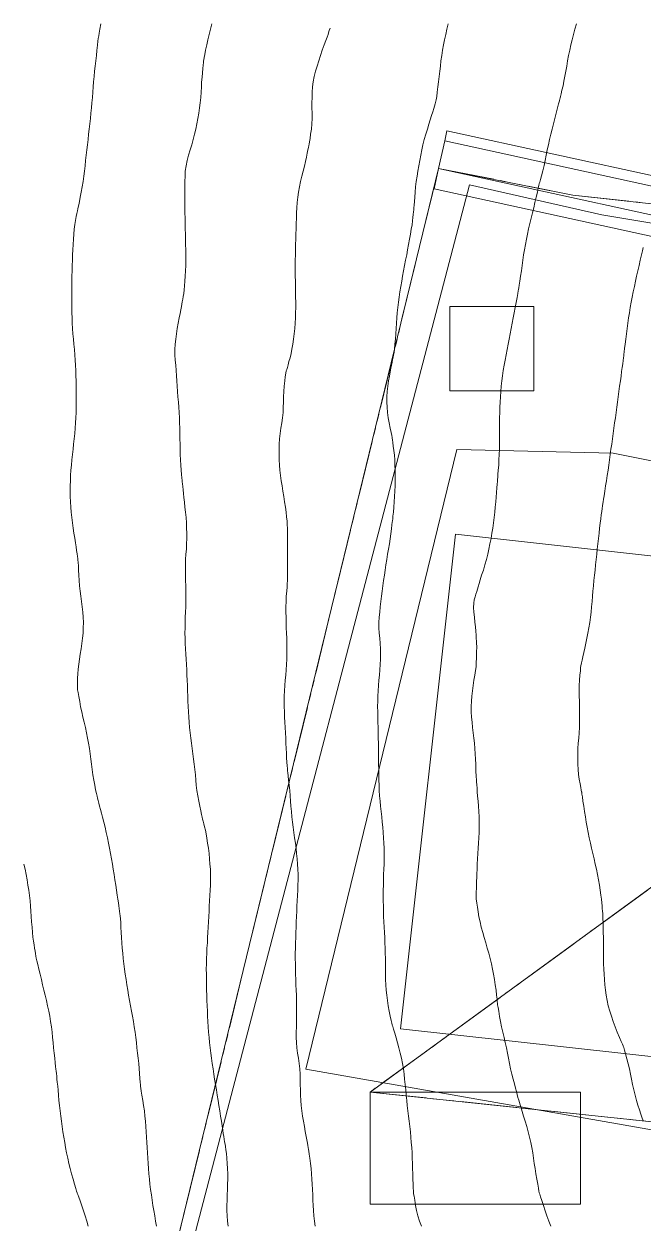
# Model space of a CAD drawing. Extents: x 1161626 to 1162014, y 499896 to 500163.
# Drawn here: x 1161626.3 to 1161714.6, y 499991.9 to 500162.8 of the extents above; entities that cross this region are included whole.
import ezdxf

# ---------------------------------------------------------------- set-up
doc = ezdxf.new("R2010")
doc.units = 0
doc.linetypes.add('DASHED', pattern=[6, 4, -2])
doc.linetypes.add('PHANTOM', pattern=[13, 8, -1, 1, -1, 1, -1])
for name, color, linetype, lineweight in [('C-BLDG-FTPR-N', 6, 'Continuous', 0), ('C-LODS', 30, 'PHANTOM', 0), ('C-PVMT', 8, 'Continuous', 0), ('C-SITE-N', 6, 'Continuous', 0), ('C-STRM-AREA', 150, 'PHANTOM', 0), ('C-TOPO-MAJR-E', 32, 'DASHED', 0), ('C-TOPO-SURF', 253, 'Continuous', 0), ('L-PLNT-TREE', 90, 'Continuous', 0), ('V-PROP-BNDY', 7, 'Continuous', 0)]:
    doc.layers.add(name, color=color, linetype=linetype, lineweight=lineweight)

msp = doc.modelspace()

# ---------------------------------------------------------------- linework, layer by layer
at = {"layer": 'C-BLDG-FTPR-N'}
msp.add_lwpolyline([(1161758.84, 500082.18), (1161687.83, 500090.04), (1161680.02, 500019.54), (1161751.03, 500011.67), (1161758.84, 500082.18)], close=True, dxfattribs=at)
at = {"layer": 'C-LODS'}
msp.add_lwpolyline([(1161675.69, 500010.52), (1161754.3, 500002.22), (1161767.74, 500077.61), (1161675.69, 500010.52)], close=True, dxfattribs=at)
at = {"layer": 'C-PVMT'}
for points in [[(1161762.88, 500130.91), (1161686.63, 500147.57), (1161686.31, 500146.11), (1161762.56, 500129.44), (1161762.88, 500130.91)], [(1161761.71, 500125.53), (1161685.45, 500142.2), (1161684.81, 500139.27), (1161761.07, 500122.6), (1161761.71, 500125.53)]]:
    msp.add_lwpolyline(points, close=True, dxfattribs=at)
at = {"layer": 'C-SITE-N'}
for points in [[(1161782.6, 500115.26), (1161780.66, 500093.42), (1161789.44, 499961.24), (1161649.5, 499985.7), (1161689.86, 500139.84), (1161708.72, 500135.58), (1161727.27, 500132.49), (1161744.31, 500130.84), (1161746.31, 500130.64), (1161748.26, 500130.1), (1161750.09, 500129.22), (1161751.75, 500128.04), (1161753.19, 500126.58), (1161758.56, 500121.65), (1161765.38, 500118.51), (1161773.63, 500116.39), (1161782.6, 500115.26)], [(1161771.34, 500072), (1161743.67, 500094.95), (1161710.32, 500101.58), (1161688.04, 500102.12), (1161666.52, 500013.79), (1161764.32, 499996.61), (1161771.34, 500072)], [(1161675.69, 500010.52), (1161754.3, 500002.22), (1161767.74, 500077.61), (1161675.69, 500010.52)], [(1161675.69, 499994.52), (1161705.69, 499994.52), (1161705.69, 500010.52), (1161675.69, 500010.52), (1161675.69, 499994.52)]]:
    msp.add_lwpolyline(points, close=True, dxfattribs=at)
at = {"layer": 'C-STRM-AREA'}
msp.add_lwpolyline([(1161787.51, 500116.19), (1161785.19, 500091.3), (1161790.8, 499956.42), (1161646.38, 499981.8), (1161685.45, 500142.2), (1161704.59, 500138.4), (1161723.98, 500136.25), (1161743.48, 500135.77), (1161745.92, 500135.63), (1161748.31, 500135.1), (1161750.58, 500134.2), (1161752.69, 500132.95), (1161754.57, 500131.39), (1161761.71, 500125.53), (1161769.74, 500120.97), (1161778.42, 500117.83), (1161787.51, 500116.19)], close=True, dxfattribs=at)
at = {"layer": 'C-TOPO-MAJR-E'}
for points in [[(1161645.23, 499991.38), (1161645.1, 499992.13), (1161644.97, 499992.88), (1161644.85, 499993.62), (1161644.72, 499994.37), (1161644.6, 499995.12), (1161644.49, 499995.87), (1161644.38, 499996.62), (1161644.29, 499997.37), (1161644.21, 499998.12), (1161644.14, 499998.86), (1161644.08, 499999.61), (1161644.03, 500000.36), (1161643.99, 500001.11), (1161643.95, 500001.86), (1161643.91, 500002.61), (1161643.86, 500003.35), (1161643.82, 500004.1), (1161643.77, 500004.85), (1161643.71, 500005.6), (1161643.65, 500006.35), (1161643.58, 500007.1), (1161643.49, 500007.85), (1161643.39, 500008.59), (1161643.28, 500009.34), (1161643.15, 500010.09), (1161643.05, 500010.67), (1161642.98, 500011.07), (1161642.94, 500011.3), (1161642.94, 500011.35), (1161642.92, 500011.57), (1161642.9, 500011.94), (1161642.86, 500012.47), (1161642.8, 500013.17), (1161642.74, 500013.87), (1161642.68, 500014.6), (1161642.6, 500015.33), (1161642.52, 500016.08), (1161642.44, 500016.83), (1161642.35, 500017.58), (1161642.26, 500018.32), (1161642.17, 500019.07), (1161642.06, 500019.82), (1161641.94, 500020.57), (1161641.81, 500021.32), (1161641.66, 500022.07), (1161641.52, 500022.82), (1161641.38, 500023.56), (1161641.24, 500024.31), (1161641.12, 500025.06), (1161641, 500025.81), (1161640.88, 500026.56), (1161640.76, 500027.31), (1161640.65, 500028.05), (1161640.55, 500028.8), (1161640.47, 500029.55), (1161640.4, 500030.3), (1161640.34, 500031.05), (1161640.29, 500031.8), (1161640.24, 500032.55), (1161640.2, 500033.29), (1161640.16, 500034.04), (1161640.12, 500034.68), (1161640.08, 500035.22), (1161640.04, 500035.64), (1161640, 500035.95), (1161639.95, 500036.3), (1161639.91, 500036.67), (1161639.85, 500037.08), (1161639.79, 500037.51), (1161639.72, 500038.02), (1161639.63, 500038.61), (1161639.53, 500039.28), (1161639.41, 500040.03), (1161639.29, 500040.78), (1161639.17, 500041.53), (1161639.05, 500042.28), (1161638.93, 500043.02), (1161638.8, 500043.77), (1161638.67, 500044.52), (1161638.53, 500045.27), (1161638.39, 500046.02), (1161638.23, 500046.77), (1161638.06, 500047.52), (1161637.88, 500048.26), (1161637.69, 500049.01), (1161637.51, 500049.69), (1161637.36, 500050.29), (1161637.23, 500050.82), (1161637.11, 500051.28), (1161637.01, 500051.69), (1161636.91, 500052.07), (1161636.83, 500052.4), (1161636.75, 500052.69), (1161636.65, 500053.1), (1161636.54, 500053.62), (1161636.42, 500054.25), (1161636.27, 500055), (1161636.15, 500055.75), (1161636.03, 500056.5), (1161635.94, 500057.25), (1161635.85, 500057.99), (1161635.75, 500058.74), (1161635.65, 500059.49), (1161635.53, 500060.24), (1161635.4, 500060.99), (1161635.25, 500061.74), (1161635.09, 500062.49), (1161634.92, 500063.23), (1161634.74, 500063.98), (1161634.57, 500064.72), (1161634.41, 500065.46), (1161634.27, 500066.19), (1161634.14, 500066.92), (1161634.05, 500067.47), (1161633.98, 500067.84), (1161633.95, 500068.04), (1161633.94, 500068.06), (1161633.94, 500068.11), (1161633.94, 500068.18), (1161633.94, 500068.28), (1161633.95, 500068.4), (1161633.95, 500068.65), (1161633.97, 500069.03), (1161633.98, 500069.53), (1161634, 500070.15), (1161634.05, 500070.81), (1161634.13, 500071.5), (1161634.23, 500072.22), (1161634.36, 500072.96), (1161634.47, 500073.71), (1161634.58, 500074.46), (1161634.67, 500075.21), (1161634.75, 500075.96), (1161634.79, 500076.71), (1161634.8, 500077.45), (1161634.78, 500078.2), (1161634.71, 500078.95), (1161634.64, 500079.7), (1161634.55, 500080.45), (1161634.45, 500081.2), (1161634.34, 500081.95), (1161634.25, 500082.69), (1161634.18, 500083.44), (1161634.13, 500084.19), (1161634.11, 500084.94), (1161634.08, 500085.55), (1161634.05, 500086.03), (1161634.02, 500086.38), (1161633.99, 500086.59), (1161633.95, 500086.88), (1161633.9, 500087.26), (1161633.83, 500087.71), (1161633.75, 500088.25), (1161633.66, 500088.84), (1161633.57, 500089.48), (1161633.46, 500090.18), (1161633.35, 500090.93), (1161633.25, 500091.68), (1161633.16, 500092.42), (1161633.08, 500093.17), (1161633.01, 500093.92), (1161632.97, 500094.67), (1161632.93, 500095.42), (1161632.92, 500096.17), (1161632.92, 500096.92), (1161632.94, 500097.66), (1161632.97, 500098.41), (1161633.02, 500099.16), (1161633.09, 500099.91), (1161633.16, 500100.66), (1161633.24, 500101.41), (1161633.32, 500102.15), (1161633.41, 500102.9), (1161633.49, 500103.65), (1161633.56, 500104.4), (1161633.62, 500105.15), (1161633.67, 500105.9), (1161633.72, 500106.65), (1161633.75, 500107.39), (1161633.77, 500108.14), (1161633.78, 500108.89), (1161633.79, 500109.64), (1161633.78, 500110.39), (1161633.77, 500111.14), (1161633.75, 500111.89), (1161633.73, 500112.63), (1161633.7, 500113.38), (1161633.66, 500114.13), (1161633.62, 500114.88), (1161633.57, 500115.63), (1161633.51, 500116.38), (1161633.44, 500117.12), (1161633.37, 500117.87), (1161633.3, 500118.62), (1161633.25, 500119.37), (1161633.21, 500120.12), (1161633.19, 500120.87), (1161633.17, 500121.62), (1161633.15, 500122.36), (1161633.14, 500123.11), (1161633.13, 500123.86), (1161633.13, 500124.61), (1161633.14, 500125.36), (1161633.15, 500126.11), (1161633.17, 500126.85), (1161633.19, 500127.6), (1161633.21, 500128.35), (1161633.23, 500129.1), (1161633.25, 500129.85), (1161633.28, 500130.6), (1161633.32, 500131.35), (1161633.37, 500132.09), (1161633.43, 500132.84), (1161633.5, 500133.54), (1161633.59, 500134.19), (1161633.68, 500134.78), (1161633.79, 500135.33), (1161633.88, 500135.78), (1161633.96, 500136.16), (1161634.02, 500136.45), (1161634.06, 500136.65), (1161634.13, 500136.99), (1161634.23, 500137.47), (1161634.35, 500138.08), (1161634.5, 500138.83), (1161634.63, 500139.58), (1161634.75, 500140.33), (1161634.86, 500141.08), (1161634.95, 500141.82), (1161635.04, 500142.57), (1161635.12, 500143.32), (1161635.21, 500144.07), (1161635.29, 500144.82), (1161635.38, 500145.57), (1161635.46, 500146.32), (1161635.54, 500147.06), (1161635.63, 500147.81), (1161635.71, 500148.56), (1161635.79, 500149.31), (1161635.87, 500150.06), (1161635.95, 500150.81), (1161636.02, 500151.55), (1161636.08, 500152.3), (1161636.14, 500153.05), (1161636.2, 500153.8), (1161636.26, 500154.55), (1161636.33, 500155.3), (1161636.4, 500156.05), (1161636.48, 500156.79), (1161636.56, 500157.54), (1161636.65, 500158.28), (1161636.73, 500159.02), (1161636.82, 500159.76), (1161636.88, 500160.32), (1161636.92, 500160.69), (1161636.95, 500160.89), (1161636.95, 500160.9), (1161636.98, 500161.09), (1161637.05, 500161.47), (1161637.16, 500162.03), (1161637.3, 500162.78)], [(1161655.44, 499991.38), (1161655.35, 499992.13), (1161655.3, 499992.88), (1161655.27, 499993.62), (1161655.26, 499994.37), (1161655.29, 499995.12), (1161655.31, 499995.87), (1161655.33, 499996.62), (1161655.35, 499997.37), (1161655.37, 499998.12), (1161655.37, 499998.86), (1161655.35, 499999.61), (1161655.31, 500000.36), (1161655.24, 500001.11), (1161655.18, 500001.76), (1161655.12, 500002.3), (1161655.06, 500002.74), (1161655, 500003.08), (1161654.94, 500003.44), (1161654.87, 500003.81), (1161654.81, 500004.2), (1161654.75, 500004.61), (1161654.67, 500005.11), (1161654.58, 500005.69), (1161654.48, 500006.35), (1161654.37, 500007.1), (1161654.25, 500007.85), (1161654.13, 500008.59), (1161654.01, 500009.34), (1161653.88, 500010.09), (1161653.76, 500010.84), (1161653.63, 500011.59), (1161653.51, 500012.34), (1161653.39, 500013.08), (1161653.28, 500013.83), (1161653.17, 500014.58), (1161653.07, 500015.33), (1161652.97, 500016.08), (1161652.88, 500016.83), (1161652.79, 500017.58), (1161652.72, 500018.32), (1161652.65, 500019.07), (1161652.6, 500019.82), (1161652.55, 500020.57), (1161652.51, 500021.32), (1161652.48, 500022.07), (1161652.45, 500022.82), (1161652.42, 500023.56), (1161652.4, 500024.31), (1161652.37, 500025.06), (1161652.35, 500025.81), (1161652.34, 500026.56), (1161652.33, 500027.31), (1161652.32, 500028.05), (1161652.33, 500028.8), (1161652.35, 500029.55), (1161652.38, 500030.3), (1161652.42, 500031.05), (1161652.47, 500031.8), (1161652.51, 500032.55), (1161652.56, 500033.29), (1161652.61, 500034.04), (1161652.65, 500034.79), (1161652.69, 500035.54), (1161652.72, 500036.29), (1161652.75, 500037.04), (1161652.78, 500037.79), (1161652.82, 500038.53), (1161652.87, 500039.28), (1161652.91, 500040.03), (1161652.94, 500040.78), (1161652.94, 500041.53), (1161652.91, 500042.28), (1161652.85, 500043.02), (1161652.79, 500043.77), (1161652.71, 500044.52), (1161652.62, 500045.27), (1161652.51, 500046.02), (1161652.4, 500046.7), (1161652.3, 500047.31), (1161652.19, 500047.85), (1161652.08, 500048.32), (1161651.98, 500048.74), (1161651.89, 500049.12), (1161651.8, 500049.44), (1161651.73, 500049.72), (1161651.64, 500050.11), (1161651.52, 500050.63), (1161651.39, 500051.26), (1161651.24, 500052.01), (1161651.1, 500052.75), (1161650.99, 500053.5), (1161650.9, 500054.25), (1161650.83, 500055), (1161650.76, 500055.75), (1161650.67, 500056.5), (1161650.59, 500057.25), (1161650.5, 500057.99), (1161650.4, 500058.74), (1161650.31, 500059.49), (1161650.21, 500060.24), (1161650.11, 500060.99), (1161650.02, 500061.74), (1161649.94, 500062.49), (1161649.87, 500063.23), (1161649.81, 500063.98), (1161649.77, 500064.73), (1161649.73, 500065.48), (1161649.7, 500066.23), (1161649.68, 500066.98), (1161649.66, 500067.72), (1161649.63, 500068.47), (1161649.6, 500069.22), (1161649.57, 500069.97), (1161649.54, 500070.72), (1161649.49, 500071.47), (1161649.45, 500072.22), (1161649.39, 500072.96), (1161649.35, 500073.71), (1161649.32, 500074.46), (1161649.3, 500075.21), (1161649.28, 500075.96), (1161649.29, 500076.71), (1161649.3, 500077.45), (1161649.33, 500078.2), (1161649.38, 500078.95), (1161649.41, 500079.7), (1161649.42, 500080.45), (1161649.42, 500081.2), (1161649.41, 500081.95), (1161649.39, 500082.69), (1161649.38, 500083.44), (1161649.36, 500084.19), (1161649.35, 500084.94), (1161649.35, 500085.69), (1161649.37, 500086.44), (1161649.42, 500087.19), (1161649.48, 500087.93), (1161649.52, 500088.68), (1161649.54, 500089.43), (1161649.54, 500090.18), (1161649.52, 500090.93), (1161649.48, 500091.68), (1161649.43, 500092.42), (1161649.36, 500093.17), (1161649.28, 500093.92), (1161649.2, 500094.62), (1161649.13, 500095.26), (1161649.07, 500095.84), (1161649.01, 500096.38), (1161648.96, 500096.83), (1161648.92, 500097.21), (1161648.89, 500097.5), (1161648.86, 500097.72), (1161648.83, 500098.06), (1161648.79, 500098.55), (1161648.75, 500099.16), (1161648.7, 500099.91), (1161648.66, 500100.66), (1161648.62, 500101.41), (1161648.6, 500102.15), (1161648.59, 500102.9), (1161648.57, 500103.65), (1161648.56, 500104.4), (1161648.54, 500105.15), (1161648.52, 500105.9), (1161648.49, 500106.65), (1161648.45, 500107.39), (1161648.4, 500108.14), (1161648.34, 500108.89), (1161648.28, 500109.64), (1161648.22, 500110.39), (1161648.18, 500111.14), (1161648.14, 500111.89), (1161648.09, 500112.63), (1161648.03, 500113.38), (1161647.96, 500114.13), (1161647.88, 500114.88), (1161647.85, 500115.63), (1161647.85, 500116.38), (1161647.89, 500117.12), (1161647.98, 500117.87), (1161648.08, 500118.62), (1161648.19, 500119.37), (1161648.32, 500120.12), (1161648.47, 500120.87), (1161648.6, 500121.51), (1161648.7, 500122.05), (1161648.78, 500122.49), (1161648.84, 500122.82), (1161648.9, 500123.18), (1161648.96, 500123.55), (1161649.03, 500123.95), (1161649.1, 500124.36), (1161649.17, 500124.86), (1161649.23, 500125.44), (1161649.28, 500126.11), (1161649.33, 500126.85), (1161649.37, 500127.6), (1161649.39, 500128.35), (1161649.4, 500129.1), (1161649.4, 500129.85), (1161649.39, 500130.6), (1161649.38, 500131.35), (1161649.37, 500132.09), (1161649.35, 500132.84), (1161649.33, 500133.59), (1161649.32, 500134.34), (1161649.3, 500135.09), (1161649.28, 500135.84), (1161649.27, 500136.59), (1161649.26, 500137.33), (1161649.25, 500138.08), (1161649.24, 500138.83), (1161649.24, 500139.58), (1161649.26, 500140.33), (1161649.29, 500141.08), (1161649.33, 500141.82), (1161649.43, 500142.57), (1161649.58, 500143.32), (1161649.78, 500144.07), (1161650.03, 500144.82), (1161650.26, 500145.57), (1161650.47, 500146.32), (1161650.66, 500147.06), (1161650.82, 500147.81), (1161650.98, 500148.56), (1161651.12, 500149.31), (1161651.24, 500150.06), (1161651.36, 500150.81), (1161651.45, 500151.55), (1161651.53, 500152.3), (1161651.58, 500153.05), (1161651.62, 500153.8), (1161651.66, 500154.51), (1161651.71, 500155.19), (1161651.76, 500155.82), (1161651.82, 500156.42), (1161651.87, 500156.91), (1161651.91, 500157.28), (1161651.94, 500157.54), (1161651.95, 500157.69), (1161652.01, 500157.99), (1161652.1, 500158.44), (1161652.22, 500159.04), (1161652.39, 500159.79), (1161652.56, 500160.54), (1161652.73, 500161.29), (1161652.92, 500162.03), (1161653.11, 500162.78)], [(1161667.85, 499991.38), (1161667.74, 499992.13), (1161667.66, 499992.88), (1161667.59, 499993.62), (1161667.55, 499994.37), (1161667.53, 499995.12), (1161667.5, 499995.87), (1161667.47, 499996.62), (1161667.43, 499997.37), (1161667.39, 499998.12), (1161667.33, 499998.86), (1161667.26, 499999.61), (1161667.17, 500000.36), (1161667.07, 500001.11), (1161666.99, 500001.68), (1161666.94, 500002.09), (1161666.91, 500002.31), (1161666.9, 500002.37), (1161666.86, 500002.58), (1161666.79, 500002.95), (1161666.69, 500003.49), (1161666.57, 500004.18), (1161666.44, 500004.89), (1161666.3, 500005.61), (1161666.17, 500006.35), (1161666.04, 500007.1), (1161665.93, 500007.85), (1161665.85, 500008.59), (1161665.79, 500009.34), (1161665.76, 500010.09), (1161665.73, 500010.84), (1161665.71, 500011.59), (1161665.69, 500012.34), (1161665.69, 500013.08), (1161665.65, 500013.83), (1161665.58, 500014.58), (1161665.47, 500015.33), (1161665.34, 500016.08), (1161665.24, 500016.83), (1161665.18, 500017.58), (1161665.15, 500018.32), (1161665.15, 500019.07), (1161665.16, 500019.82), (1161665.16, 500020.57), (1161665.17, 500021.32), (1161665.19, 500022.07), (1161665.19, 500022.82), (1161665.18, 500023.56), (1161665.16, 500024.31), (1161665.13, 500025.06), (1161665.1, 500025.81), (1161665.08, 500026.56), (1161665.05, 500027.31), (1161665.03, 500028.05), (1161665.02, 500028.8), (1161665.01, 500029.55), (1161665.01, 500030.3), (1161665.03, 500031.05), (1161665.05, 500031.8), (1161665.07, 500032.55), (1161665.09, 500033.29), (1161665.12, 500034.04), (1161665.15, 500034.79), (1161665.18, 500035.54), (1161665.21, 500036.29), (1161665.24, 500037.04), (1161665.27, 500037.79), (1161665.31, 500038.53), (1161665.35, 500039.28), (1161665.39, 500040.03), (1161665.4, 500040.78), (1161665.4, 500041.53), (1161665.38, 500042.28), (1161665.33, 500043.02), (1161665.28, 500043.77), (1161665.2, 500044.52), (1161665.12, 500045.27), (1161665.02, 500046.02), (1161664.92, 500046.77), (1161664.82, 500047.52), (1161664.72, 500048.26), (1161664.62, 500049.01), (1161664.54, 500049.76), (1161664.46, 500050.51), (1161664.39, 500051.26), (1161664.34, 500052.01), (1161664.28, 500052.75), (1161664.21, 500053.5), (1161664.13, 500054.25), (1161664.05, 500055), (1161663.99, 500055.59), (1161663.94, 500056.02), (1161663.91, 500056.3), (1161663.9, 500056.42), (1161663.89, 500056.67), (1161663.86, 500057.04), (1161663.82, 500057.54), (1161663.78, 500058.17), (1161663.74, 500058.83), (1161663.7, 500059.52), (1161663.67, 500060.24), (1161663.65, 500060.99), (1161663.62, 500061.74), (1161663.58, 500062.49), (1161663.54, 500063.23), (1161663.49, 500063.98), (1161663.46, 500064.73), (1161663.44, 500065.48), (1161663.43, 500066.23), (1161663.44, 500066.98), (1161663.46, 500067.72), (1161663.51, 500068.47), (1161663.57, 500069.22), (1161663.66, 500069.97), (1161663.73, 500070.72), (1161663.78, 500071.47), (1161663.81, 500072.22), (1161663.82, 500072.96), (1161663.82, 500073.71), (1161663.81, 500074.46), (1161663.79, 500075.21), (1161663.76, 500075.96), (1161663.73, 500076.71), (1161663.71, 500077.45), (1161663.69, 500078.2), (1161663.67, 500078.95), (1161663.67, 500079.7), (1161663.69, 500080.45), (1161663.73, 500081.2), (1161663.79, 500081.95), (1161663.83, 500082.56), (1161663.87, 500083.04), (1161663.88, 500083.39), (1161663.89, 500083.6), (1161663.89, 500083.9), (1161663.9, 500084.27), (1161663.9, 500084.73), (1161663.91, 500085.26), (1161663.91, 500085.85), (1161663.91, 500086.49), (1161663.91, 500087.19), (1161663.91, 500087.93), (1161663.91, 500088.57), (1161663.91, 500089.08), (1161663.9, 500089.49), (1161663.9, 500089.77), (1161663.89, 500090.11), (1161663.89, 500090.48), (1161663.88, 500090.9), (1161663.87, 500091.36), (1161663.84, 500091.89), (1161663.78, 500092.5), (1161663.7, 500093.17), (1161663.6, 500093.92), (1161663.48, 500094.67), (1161663.37, 500095.42), (1161663.24, 500096.17), (1161663.12, 500096.92), (1161663, 500097.66), (1161662.9, 500098.41), (1161662.82, 500099.16), (1161662.75, 500099.91), (1161662.71, 500100.66), (1161662.69, 500101.41), (1161662.69, 500102.15), (1161662.73, 500102.9), (1161662.78, 500103.65), (1161662.86, 500104.4), (1161662.97, 500105.15), (1161663.1, 500105.9), (1161663.19, 500106.65), (1161663.26, 500107.39), (1161663.3, 500108.14), (1161663.31, 500108.89), (1161663.34, 500109.64), (1161663.38, 500110.39), (1161663.44, 500111.14), (1161663.52, 500111.89), (1161663.59, 500112.5), (1161663.66, 500112.98), (1161663.73, 500113.33), (1161663.79, 500113.54), (1161663.88, 500113.83), (1161663.99, 500114.21), (1161664.11, 500114.66), (1161664.26, 500115.2), (1161664.4, 500115.79), (1161664.53, 500116.43), (1161664.65, 500117.12), (1161664.76, 500117.87), (1161664.85, 500118.62), (1161664.93, 500119.37), (1161664.99, 500120.12), (1161665.03, 500120.87), (1161665.05, 500121.62), (1161665.07, 500122.36), (1161665.07, 500123.11), (1161665.05, 500123.86), (1161665.04, 500124.61), (1161665.03, 500125.36), (1161665.02, 500126.11), (1161665, 500126.85), (1161665, 500127.6), (1161665, 500128.35), (1161665.01, 500129.1), (1161665.02, 500129.85), (1161665.04, 500130.6), (1161665.06, 500131.35), (1161665.08, 500132.09), (1161665.1, 500132.84), (1161665.13, 500133.59), (1161665.15, 500134.34), (1161665.17, 500135.09), (1161665.19, 500135.84), (1161665.23, 500136.59), (1161665.29, 500137.33), (1161665.37, 500138.08), (1161665.47, 500138.83), (1161665.59, 500139.58), (1161665.74, 500140.33), (1161665.92, 500141.08), (1161666.12, 500141.82), (1161666.3, 500142.53), (1161666.46, 500143.18), (1161666.6, 500143.79), (1161666.71, 500144.35), (1161666.81, 500144.82), (1161666.89, 500145.19), (1161666.95, 500145.47), (1161666.99, 500145.66), (1161667.05, 500145.99), (1161667.12, 500146.46), (1161667.2, 500147.06), (1161667.3, 500147.81), (1161667.36, 500148.56), (1161667.4, 500149.31), (1161667.4, 500150.06), (1161667.38, 500150.81), (1161667.38, 500151.55), (1161667.4, 500152.3), (1161667.43, 500153.05), (1161667.48, 500153.8), (1161667.58, 500154.55), (1161667.71, 500155.3), (1161667.89, 500156.05), (1161668.11, 500156.79), (1161668.35, 500157.54), (1161668.6, 500158.29), (1161668.86, 500159.04), (1161669.15, 500159.79), (1161669.38, 500160.41), (1161669.56, 500160.91), (1161669.69, 500161.28), (1161669.76, 500161.52), (1161669.86, 500161.83), (1161669.98, 500162.2)], [(1161683, 499991.38), (1161682.72, 499992.13), (1161682.49, 499992.87), (1161682.29, 499993.62), (1161682.14, 499994.36), (1161682.03, 499995.1), (1161681.94, 499995.66), (1161681.88, 499996.03), (1161681.85, 499996.23), (1161681.85, 499996.23), (1161681.84, 499996.43), (1161681.83, 499996.8), (1161681.81, 499997.37), (1161681.79, 499998.12), (1161681.77, 499998.86), (1161681.74, 499999.61), (1161681.72, 500000.36), (1161681.69, 500001.11), (1161681.65, 500001.86), (1161681.61, 500002.61), (1161681.55, 500003.35), (1161681.49, 500004.1), (1161681.42, 500004.85), (1161681.34, 500005.6), (1161681.25, 500006.35), (1161681.16, 500007.1), (1161681.07, 500007.85), (1161680.98, 500008.59), (1161680.9, 500009.34), (1161680.82, 500010.09), (1161680.75, 500010.84), (1161680.68, 500011.59), (1161680.6, 500012.34), (1161680.53, 500013.08), (1161680.43, 500013.83), (1161680.3, 500014.58), (1161680.15, 500015.33), (1161679.98, 500016.08), (1161679.79, 500016.81), (1161679.6, 500017.54), (1161679.39, 500018.24), (1161679.18, 500018.94), (1161679.02, 500019.47), (1161678.9, 500019.85), (1161678.84, 500020.06), (1161678.82, 500020.11), (1161678.77, 500020.34), (1161678.68, 500020.74), (1161678.56, 500021.32), (1161678.41, 500022.07), (1161678.27, 500022.82), (1161678.15, 500023.56), (1161678.06, 500024.31), (1161677.99, 500025.06), (1161677.93, 500025.81), (1161677.89, 500026.56), (1161677.87, 500027.31), (1161677.87, 500028.05), (1161677.86, 500028.8), (1161677.85, 500029.55), (1161677.84, 500030.3), (1161677.82, 500031.05), (1161677.8, 500031.8), (1161677.77, 500032.55), (1161677.73, 500033.29), (1161677.68, 500034.04), (1161677.65, 500034.79), (1161677.61, 500035.54), (1161677.59, 500036.29), (1161677.57, 500037.04), (1161677.56, 500037.79), (1161677.56, 500038.53), (1161677.56, 500039.28), (1161677.57, 500040.03), (1161677.59, 500040.78), (1161677.61, 500041.53), (1161677.63, 500042.28), (1161677.66, 500043.02), (1161677.67, 500043.77), (1161677.67, 500044.52), (1161677.66, 500045.27), (1161677.64, 500046.02), (1161677.61, 500046.77), (1161677.56, 500047.52), (1161677.49, 500048.26), (1161677.41, 500049.01), (1161677.33, 500049.76), (1161677.25, 500050.51), (1161677.17, 500051.26), (1161677.09, 500052.01), (1161677.03, 500052.75), (1161676.98, 500053.5), (1161676.95, 500054.25), (1161676.93, 500055), (1161676.91, 500055.75), (1161676.9, 500056.5), (1161676.89, 500057.25), (1161676.88, 500057.99), (1161676.87, 500058.74), (1161676.86, 500059.49), (1161676.85, 500060.24), (1161676.84, 500060.99), (1161676.83, 500061.74), (1161676.81, 500062.49), (1161676.79, 500063.23), (1161676.77, 500063.98), (1161676.76, 500064.73), (1161676.75, 500065.48), (1161676.76, 500066.23), (1161676.78, 500066.98), (1161676.81, 500067.72), (1161676.86, 500068.47), (1161676.93, 500069.22), (1161677.01, 500069.97), (1161677.08, 500070.72), (1161677.13, 500071.47), (1161677.16, 500072.22), (1161677.17, 500072.96), (1161677.16, 500073.71), (1161677.12, 500074.46), (1161677.06, 500075.21), (1161676.97, 500075.96), (1161676.92, 500076.71), (1161676.92, 500077.45), (1161676.96, 500078.2), (1161677.04, 500078.95), (1161677.13, 500079.7), (1161677.22, 500080.45), (1161677.31, 500081.2), (1161677.41, 500081.95), (1161677.51, 500082.69), (1161677.61, 500083.44), (1161677.72, 500084.19), (1161677.83, 500084.94), (1161677.94, 500085.69), (1161678.06, 500086.44), (1161678.18, 500087.19), (1161678.3, 500087.93), (1161678.42, 500088.67), (1161678.53, 500089.4), (1161678.63, 500090.12), (1161678.72, 500090.82), (1161678.79, 500091.36), (1161678.84, 500091.74), (1161678.87, 500091.94), (1161678.87, 500091.99), (1161678.9, 500092.21), (1161678.93, 500092.6), (1161678.99, 500093.17), (1161679.06, 500093.92), (1161679.11, 500094.67), (1161679.16, 500095.42), (1161679.2, 500096.17), (1161679.23, 500096.92), (1161679.25, 500097.66), (1161679.25, 500098.41), (1161679.25, 500099.16), (1161679.22, 500099.91), (1161679.19, 500100.63), (1161679.14, 500101.32), (1161679.07, 500101.97), (1161678.98, 500102.6), (1161678.92, 500103.1), (1161678.87, 500103.48), (1161678.84, 500103.72), (1161678.82, 500103.84), (1161678.77, 500104.12), (1161678.68, 500104.56), (1161678.56, 500105.15), (1161678.4, 500105.9), (1161678.27, 500106.65), (1161678.17, 500107.39), (1161678.1, 500108.14), (1161678.07, 500108.89), (1161678.07, 500109.64), (1161678.11, 500110.39), (1161678.19, 500111.14), (1161678.31, 500111.89), (1161678.42, 500112.56), (1161678.52, 500113.17), (1161678.62, 500113.7), (1161678.72, 500114.16), (1161678.81, 500114.57), (1161678.89, 500114.95), (1161678.96, 500115.28), (1161679.03, 500115.57), (1161679.1, 500115.97), (1161679.16, 500116.49), (1161679.22, 500117.12), (1161679.28, 500117.87), (1161679.33, 500118.62), (1161679.39, 500119.37), (1161679.44, 500120.12), (1161679.49, 500120.87), (1161679.55, 500121.62), (1161679.63, 500122.36), (1161679.72, 500123.11), (1161679.82, 500123.86), (1161679.93, 500124.61), (1161680.05, 500125.36), (1161680.18, 500126.11), (1161680.31, 500126.85), (1161680.45, 500127.6), (1161680.6, 500128.35), (1161680.74, 500129.1), (1161680.89, 500129.85), (1161681.03, 500130.6), (1161681.17, 500131.35), (1161681.31, 500132.09), (1161681.44, 500132.84), (1161681.55, 500133.53), (1161681.65, 500134.15), (1161681.72, 500134.7), (1161681.77, 500135.19), (1161681.82, 500135.62), (1161681.86, 500136), (1161681.89, 500136.31), (1161681.92, 500136.57), (1161681.95, 500136.95), (1161681.99, 500137.46), (1161682.04, 500138.08), (1161682.1, 500138.83), (1161682.17, 500139.58), (1161682.26, 500140.33), (1161682.37, 500141.08), (1161682.49, 500141.82), (1161682.62, 500142.57), (1161682.76, 500143.32), (1161682.9, 500144.07), (1161683.04, 500144.82), (1161683.21, 500145.57), (1161683.4, 500146.32), (1161683.61, 500147.06), (1161683.85, 500147.81), (1161684.06, 500148.51), (1161684.26, 500149.14), (1161684.44, 500149.73), (1161684.6, 500150.26), (1161684.74, 500150.71), (1161684.86, 500151.08), (1161684.95, 500151.38), (1161685.02, 500151.6), (1161685.09, 500151.95), (1161685.17, 500152.44), (1161685.26, 500153.05), (1161685.35, 500153.8), (1161685.44, 500154.55), (1161685.53, 500155.3), (1161685.61, 500156.05), (1161685.69, 500156.79), (1161685.78, 500157.54), (1161685.89, 500158.29), (1161686.01, 500159.04), (1161686.14, 500159.79), (1161686.29, 500160.54), (1161686.45, 500161.29), (1161686.62, 500162.03), (1161686.81, 500162.78)], [(1161701.45, 499991.38), (1161701.17, 499992.13), (1161700.89, 499992.87), (1161700.63, 499993.6), (1161700.39, 499994.33), (1161700.16, 499995.05), (1161699.99, 499995.59), (1161699.87, 499995.97), (1161699.8, 499996.17), (1161699.79, 499996.2), (1161699.75, 499996.41), (1161699.68, 499996.8), (1161699.58, 499997.37), (1161699.45, 499998.12), (1161699.32, 499998.86), (1161699.2, 499999.61), (1161699.09, 500000.36), (1161698.98, 500001.11), (1161698.86, 500001.86), (1161698.73, 500002.61), (1161698.57, 500003.35), (1161698.4, 500004.1), (1161698.21, 500004.85), (1161698.01, 500005.6), (1161697.79, 500006.35), (1161697.56, 500007.1), (1161697.36, 500007.74), (1161697.19, 500008.28), (1161697.06, 500008.71), (1161696.97, 500009.03), (1161696.87, 500009.38), (1161696.76, 500009.76), (1161696.65, 500010.16), (1161696.53, 500010.58), (1161696.39, 500011.08), (1161696.24, 500011.67), (1161696.07, 500012.34), (1161695.89, 500013.08), (1161695.71, 500013.83), (1161695.55, 500014.58), (1161695.4, 500015.33), (1161695.25, 500016.08), (1161695.1, 500016.83), (1161694.94, 500017.58), (1161694.77, 500018.32), (1161694.59, 500019.07), (1161694.43, 500019.82), (1161694.28, 500020.56), (1161694.14, 500021.3), (1161694.02, 500022.04), (1161693.92, 500022.59), (1161693.86, 500022.97), (1161693.83, 500023.16), (1161693.83, 500023.17), (1161693.8, 500023.37), (1161693.77, 500023.75), (1161693.71, 500024.31), (1161693.63, 500025.06), (1161693.53, 500025.81), (1161693.42, 500026.56), (1161693.29, 500027.31), (1161693.14, 500028.05), (1161692.98, 500028.8), (1161692.8, 500029.55), (1161692.6, 500030.3), (1161692.38, 500031.05), (1161692.17, 500031.8), (1161691.95, 500032.55), (1161691.74, 500033.29), (1161691.53, 500034.04), (1161691.35, 500034.78), (1161691.2, 500035.5), (1161691.08, 500036.2), (1161690.98, 500036.9), (1161690.91, 500037.43), (1161690.85, 500037.8), (1161690.82, 500038.02), (1161690.81, 500038.07), (1161690.81, 500038.21), (1161690.81, 500038.43), (1161690.81, 500038.74), (1161690.82, 500039.12), (1161690.83, 500039.5), (1161690.84, 500039.87), (1161690.85, 500040.24), (1161690.86, 500040.61), (1161690.87, 500041.07), (1161690.89, 500041.62), (1161690.92, 500042.28), (1161690.95, 500043.02), (1161690.99, 500043.77), (1161691.03, 500044.52), (1161691.08, 500045.27), (1161691.14, 500046.02), (1161691.19, 500046.77), (1161691.22, 500047.52), (1161691.24, 500048.26), (1161691.24, 500049.01), (1161691.23, 500049.76), (1161691.19, 500050.51), (1161691.14, 500051.26), (1161691.07, 500052.01), (1161691.01, 500052.69), (1161690.96, 500053.3), (1161690.92, 500053.84), (1161690.89, 500054.31), (1161690.86, 500054.73), (1161690.83, 500055.11), (1161690.81, 500055.43), (1161690.79, 500055.71), (1161690.77, 500056.1), (1161690.75, 500056.62), (1161690.73, 500057.25), (1161690.7, 500057.99), (1161690.66, 500058.74), (1161690.61, 500059.49), (1161690.54, 500060.24), (1161690.46, 500060.99), (1161690.38, 500061.74), (1161690.29, 500062.49), (1161690.21, 500063.23), (1161690.14, 500063.98), (1161690.09, 500064.73), (1161690.09, 500065.48), (1161690.12, 500066.23), (1161690.19, 500066.98), (1161690.27, 500067.72), (1161690.37, 500068.47), (1161690.48, 500069.22), (1161690.61, 500069.97), (1161690.71, 500070.61), (1161690.78, 500071.14), (1161690.81, 500071.57), (1161690.82, 500071.88), (1161690.83, 500072.23), (1161690.84, 500072.6), (1161690.85, 500073.01), (1161690.86, 500073.44), (1161690.87, 500073.81), (1161690.87, 500074.11), (1161690.86, 500074.35), (1161690.85, 500074.53), (1161690.83, 500074.8), (1161690.81, 500075.18), (1161690.78, 500075.65), (1161690.74, 500076.22), (1161690.68, 500076.84), (1161690.62, 500077.5), (1161690.55, 500078.2), (1161690.47, 500078.95), (1161690.43, 500079.62), (1161690.45, 500080.2), (1161690.53, 500080.69), (1161690.65, 500081.1), (1161690.77, 500081.5), (1161690.88, 500081.87), (1161690.98, 500082.23), (1161691.08, 500082.56), (1161691.21, 500083), (1161691.38, 500083.55), (1161691.58, 500084.19), (1161691.83, 500084.94), (1161692.05, 500085.69), (1161692.25, 500086.44), (1161692.44, 500087.19), (1161692.61, 500087.93), (1161692.77, 500088.68), (1161692.92, 500089.43), (1161693.05, 500090.18), (1161693.17, 500090.93), (1161693.28, 500091.68), (1161693.37, 500092.42), (1161693.45, 500093.17), (1161693.52, 500093.92), (1161693.59, 500094.64), (1161693.65, 500095.34), (1161693.7, 500096.01), (1161693.75, 500096.65), (1161693.79, 500097.16), (1161693.82, 500097.54), (1161693.84, 500097.78), (1161693.85, 500097.88), (1161693.87, 500098.15), (1161693.91, 500098.57), (1161693.95, 500099.16), (1161694.01, 500099.91), (1161694.05, 500100.66), (1161694.09, 500101.41), (1161694.11, 500102.15), (1161694.13, 500102.9), (1161694.13, 500103.65), (1161694.14, 500104.4), (1161694.14, 500105.15), (1161694.14, 500105.9), (1161694.14, 500106.65), (1161694.16, 500107.39), (1161694.18, 500108.14), (1161694.21, 500108.89), (1161694.25, 500109.64), (1161694.31, 500110.39), (1161694.37, 500111.14), (1161694.45, 500111.89), (1161694.54, 500112.63), (1161694.65, 500113.38), (1161694.78, 500114.13), (1161694.92, 500114.88), (1161695.07, 500115.63), (1161695.21, 500116.38), (1161695.36, 500117.12), (1161695.51, 500117.87), (1161695.66, 500118.62), (1161695.8, 500119.37), (1161695.95, 500120.12), (1161696.09, 500120.87), (1161696.23, 500121.61), (1161696.37, 500122.35), (1161696.5, 500123.08), (1161696.63, 500123.8), (1161696.73, 500124.35), (1161696.79, 500124.73), (1161696.83, 500124.93), (1161696.83, 500124.95), (1161696.87, 500125.15), (1161696.93, 500125.54), (1161697.01, 500126.11), (1161697.13, 500126.85), (1161697.24, 500127.6), (1161697.35, 500128.35), (1161697.46, 500129.1), (1161697.57, 500129.85), (1161697.69, 500130.6), (1161697.82, 500131.35), (1161697.96, 500132.09), (1161698.11, 500132.84), (1161698.27, 500133.59), (1161698.44, 500134.34), (1161698.62, 500135.09), (1161698.81, 500135.84), (1161699, 500136.59), (1161699.18, 500137.33), (1161699.36, 500138.08), (1161699.53, 500138.83), (1161699.66, 500139.4), (1161699.75, 500139.79), (1161699.8, 500140), (1161699.8, 500140.03), (1161699.86, 500140.23), (1161699.96, 500140.61), (1161700.1, 500141.15), (1161700.29, 500141.87), (1161700.47, 500142.6), (1161700.64, 500143.33), (1161700.79, 500144.07), (1161700.94, 500144.82), (1161701.09, 500145.57), (1161701.26, 500146.32), (1161701.43, 500147.06), (1161701.61, 500147.81), (1161701.8, 500148.56), (1161701.99, 500149.31), (1161702.19, 500150.06), (1161702.39, 500150.81), (1161702.55, 500151.4), (1161702.67, 500151.83), (1161702.74, 500152.1), (1161702.77, 500152.22), (1161702.83, 500152.46), (1161702.92, 500152.84), (1161703.03, 500153.34), (1161703.18, 500153.97), (1161703.32, 500154.64), (1161703.46, 500155.33), (1161703.59, 500156.05), (1161703.71, 500156.79), (1161703.84, 500157.54), (1161703.98, 500158.29), (1161704.13, 500159.04), (1161704.29, 500159.79), (1161704.47, 500160.54), (1161704.66, 500161.29), (1161704.87, 500162.03), (1161705.1, 500162.78)], [(1161714.65, 500006.35), (1161714.48, 500006.82), (1161714.28, 500007.38), (1161714.07, 500007.99), (1161713.87, 500008.64), (1161713.66, 500009.34), (1161713.45, 500010.09), (1161713.26, 500010.84), (1161713.08, 500011.59), (1161712.93, 500012.34), (1161712.79, 500013.08), (1161712.64, 500013.82), (1161712.47, 500014.54), (1161712.29, 500015.25), (1161712.09, 500015.95), (1161711.94, 500016.49), (1161711.83, 500016.86), (1161711.77, 500017.07), (1161711.75, 500017.13), (1161711.66, 500017.35), (1161711.48, 500017.75), (1161711.23, 500018.32), (1161710.9, 500019.07), (1161710.6, 500019.82), (1161710.32, 500020.57), (1161710.07, 500021.32), (1161709.84, 500022.07), (1161709.64, 500022.82), (1161709.48, 500023.56), (1161709.34, 500024.31), (1161709.24, 500025.06), (1161709.15, 500025.81), (1161709.08, 500026.56), (1161709.03, 500027.31), (1161709, 500028.05), (1161708.97, 500028.8), (1161708.95, 500029.55), (1161708.94, 500030.3), (1161708.94, 500031.05), (1161708.94, 500031.8), (1161708.93, 500032.55), (1161708.92, 500033.29), (1161708.91, 500034.04), (1161708.9, 500034.68), (1161708.88, 500035.22), (1161708.86, 500035.65), (1161708.84, 500035.97), (1161708.81, 500036.32), (1161708.78, 500036.69), (1161708.75, 500037.09), (1161708.71, 500037.52), (1161708.66, 500038.03), (1161708.58, 500038.61), (1161708.49, 500039.28), (1161708.37, 500040.03), (1161708.24, 500040.78), (1161708.1, 500041.53), (1161707.94, 500042.28), (1161707.77, 500043.02), (1161707.6, 500043.77), (1161707.43, 500044.52), (1161707.26, 500045.27), (1161707.09, 500046.02), (1161706.92, 500046.77), (1161706.77, 500047.52), (1161706.63, 500048.26), (1161706.49, 500049.01), (1161706.37, 500049.76), (1161706.25, 500050.51), (1161706.13, 500051.26), (1161706.02, 500052.01), (1161705.94, 500052.59), (1161705.88, 500053), (1161705.84, 500053.25), (1161705.83, 500053.33), (1161705.78, 500053.55), (1161705.71, 500053.93), (1161705.62, 500054.45), (1161705.49, 500055.12), (1161705.39, 500055.81), (1161705.32, 500056.52), (1161705.28, 500057.25), (1161705.27, 500057.99), (1161705.27, 500058.74), (1161705.3, 500059.49), (1161705.35, 500060.24), (1161705.42, 500060.99), (1161705.48, 500061.74), (1161705.52, 500062.49), (1161705.54, 500063.23), (1161705.55, 500063.98), (1161705.54, 500064.73), (1161705.54, 500065.48), (1161705.52, 500066.23), (1161705.49, 500066.98), (1161705.49, 500067.72), (1161705.5, 500068.47), (1161705.54, 500069.22), (1161705.6, 500069.97), (1161705.65, 500070.57), (1161705.69, 500071.01), (1161705.73, 500071.31), (1161705.76, 500071.45), (1161705.82, 500071.71), (1161705.9, 500072.08), (1161706, 500072.57), (1161706.14, 500073.18), (1161706.27, 500073.82), (1161706.42, 500074.5), (1161706.57, 500075.21), (1161706.73, 500075.96), (1161706.87, 500076.71), (1161706.99, 500077.45), (1161707.09, 500078.2), (1161707.17, 500078.95), (1161707.24, 500079.7), (1161707.32, 500080.45), (1161707.38, 500081.2), (1161707.45, 500081.95), (1161707.52, 500082.69), (1161707.59, 500083.44), (1161707.67, 500084.19), (1161707.75, 500084.94), (1161707.83, 500085.69), (1161707.91, 500086.44), (1161707.99, 500087.19), (1161708.07, 500087.93), (1161708.16, 500088.68), (1161708.24, 500089.43), (1161708.32, 500090.18), (1161708.4, 500090.93), (1161708.48, 500091.61), (1161708.56, 500092.23), (1161708.63, 500092.79), (1161708.7, 500093.28), (1161708.76, 500093.71), (1161708.81, 500094.08), (1161708.86, 500094.4), (1161708.9, 500094.66), (1161708.95, 500095.04), (1161709.03, 500095.54), (1161709.13, 500096.17), (1161709.25, 500096.92), (1161709.37, 500097.66), (1161709.48, 500098.41), (1161709.6, 500099.16), (1161709.71, 500099.91), (1161709.81, 500100.66), (1161709.92, 500101.41), (1161710.02, 500102.15), (1161710.13, 500102.9), (1161710.23, 500103.65), (1161710.33, 500104.4), (1161710.44, 500105.15), (1161710.54, 500105.9), (1161710.64, 500106.65), (1161710.74, 500107.39), (1161710.84, 500108.14), (1161710.94, 500108.89), (1161711.04, 500109.64), (1161711.15, 500110.39), (1161711.25, 500111.14), (1161711.36, 500111.89), (1161711.46, 500112.58), (1161711.54, 500113.22), (1161711.62, 500113.81), (1161711.69, 500114.34), (1161711.75, 500114.79), (1161711.8, 500115.17), (1161711.83, 500115.46), (1161711.86, 500115.68), (1161711.9, 500116.03), (1161711.96, 500116.51), (1161712.04, 500117.12), (1161712.13, 500117.87), (1161712.22, 500118.62), (1161712.32, 500119.37), (1161712.42, 500120.12), (1161712.53, 500120.87), (1161712.64, 500121.62), (1161712.77, 500122.36), (1161712.9, 500123.11), (1161713.05, 500123.86), (1161713.2, 500124.61), (1161713.35, 500125.36), (1161713.51, 500126.11), (1161713.68, 500126.85), (1161713.85, 500127.6), (1161714.02, 500128.35), (1161714.19, 500129.1), (1161714.37, 500129.85), (1161714.52, 500130.46), (1161714.62, 500130.92)], [(1161635.5, 499991.38), (1161635.27, 499992.13), (1161635.04, 499992.86), (1161634.81, 499993.59), (1161634.56, 499994.3), (1161634.32, 499995), (1161634.13, 499995.54), (1161634, 499995.91), (1161633.92, 499996.13), (1161633.91, 499996.17), (1161633.84, 499996.4), (1161633.72, 499996.79), (1161633.54, 499997.37), (1161633.32, 499998.12), (1161633.11, 499998.86), (1161632.92, 499999.61), (1161632.74, 500000.36), (1161632.57, 500001.11), (1161632.41, 500001.86), (1161632.27, 500002.61), (1161632.13, 500003.35), (1161632.01, 500004.1), (1161631.89, 500004.85), (1161631.78, 500005.6), (1161631.67, 500006.35), (1161631.57, 500007.1), (1161631.48, 500007.85), (1161631.4, 500008.59), (1161631.32, 500009.34), (1161631.26, 500010.09), (1161631.19, 500010.77), (1161631.14, 500011.38), (1161631.08, 500011.91), (1161631.03, 500012.38), (1161630.99, 500012.8), (1161630.95, 500013.17), (1161630.91, 500013.5), (1161630.88, 500013.78), (1161630.83, 500014.18), (1161630.78, 500014.7), (1161630.71, 500015.33), (1161630.63, 500016.08), (1161630.55, 500016.83), (1161630.48, 500017.58), (1161630.41, 500018.32), (1161630.34, 500019.07), (1161630.25, 500019.82), (1161630.13, 500020.57), (1161630, 500021.32), (1161629.85, 500022.07), (1161629.69, 500022.82), (1161629.52, 500023.56), (1161629.35, 500024.31), (1161629.17, 500025.06), (1161628.99, 500025.81), (1161628.81, 500026.56), (1161628.63, 500027.31), (1161628.44, 500028.05), (1161628.29, 500028.69), (1161628.17, 500029.21), (1161628.09, 500029.62), (1161628.04, 500029.91), (1161627.98, 500030.25), (1161627.91, 500030.62), (1161627.84, 500031.03), (1161627.76, 500031.49), (1161627.68, 500032.02), (1161627.61, 500032.62), (1161627.54, 500033.29), (1161627.48, 500034.04), (1161627.42, 500034.79), (1161627.37, 500035.54), (1161627.32, 500036.29), (1161627.27, 500037.04), (1161627.21, 500037.79), (1161627.12, 500038.53), (1161627.02, 500039.28), (1161626.89, 500040.03), (1161626.76, 500040.78), (1161626.62, 500041.53), (1161626.48, 500042.28), (1161626.33, 500043.02)]]:
    msp.add_lwpolyline(points, dxfattribs=at)
at = {"layer": 'C-TOPO-SURF'}
msp.add_lwpolyline([(1161762.56, 500129.44), (1161686.31, 500146.11), (1161685.45, 500142.2), (1161761.71, 500125.53), (1161762.56, 500129.44)], close=True, dxfattribs=at)
at = {"layer": 'L-PLNT-TREE'}
msp.add_lwpolyline([(1161687.04, 500110.49), (1161699.04, 500110.49), (1161699.04, 500122.49), (1161687.04, 500122.49), (1161687.04, 500110.49)], close=True, dxfattribs=at)
at = {"layer": 'V-PROP-BNDY'}
msp.add_lwpolyline([(1161787.51, 500116.19), (1161785.19, 500091.3), (1161790.8, 499956.42), (1161646.38, 499981.8), (1161685.45, 500142.2), (1161704.59, 500138.4), (1161723.98, 500136.25), (1161743.48, 500135.77), (1161745.92, 500135.63), (1161748.31, 500135.1), (1161750.58, 500134.2), (1161752.69, 500132.95), (1161754.57, 500131.39), (1161761.71, 500125.53), (1161769.74, 500120.97), (1161778.42, 500117.83), (1161787.51, 500116.19)], close=True, dxfattribs=at)

doc.saveas('drawing.dxf')
